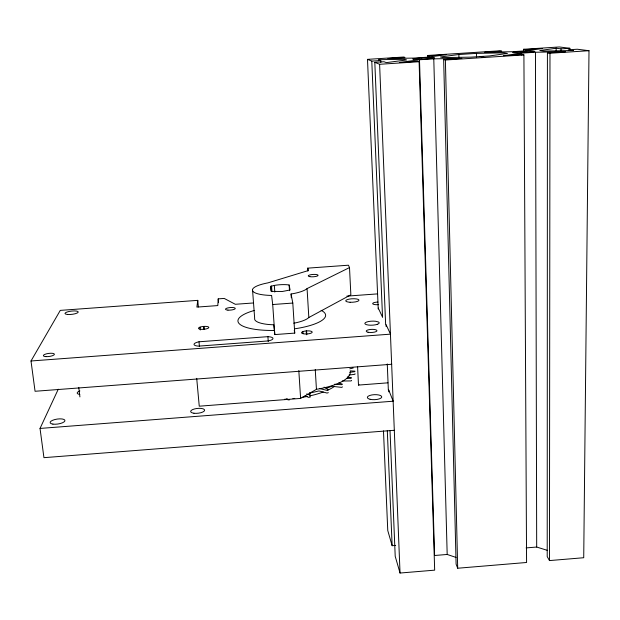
<?xml version="1.0" encoding="UTF-8"?>
<svg xmlns="http://www.w3.org/2000/svg" width="620" height="620" viewBox="0 0 620 620"><rect width="100%" height="100%" fill="white"/><g stroke="black" fill="none" stroke-linecap="round" stroke-linejoin="round"><path stroke-width="0.93" d="M390.019 430.644L395.211 556.311L400.039 573.035L434.667 570.152L419.112 61.721L417.609 61.264L399.342 62.45L419.492 59.76L433.783 58.838L461.877 58.396L443.664 59.574L456.103 564.169L457.7 568.23L526.582 562.487L523.908 54.924L521.552 54.529L503.417 55.699L521.265 53.173L535.455 52.251L565.486 51.677L547.413 52.855L547.212 556.589L549.467 560.581L583.722 557.729L589 50.708L577.274 49.228L568.222 49.809L573.461 50.499L543.577 51.088L539.826 50.546L556.171 48.228L561.023 48.864L569.881 48.29L569.865 50.228M549.467 560.581L549.979 53.235L547.413 52.855M556.163 51.127L556.171 48.228M561.015 50.801L561.023 48.864M253.588 302.955L235.321 304.288L224.215 298.429L218.217 298.871L217.806 305.575L196.889 307.101L197.772 300.359L60.28 310.38L31 360.987L35.061 391.274L391.731 364.258M355.051 373.775L354.989 374.286L349.021 375.046M394.336 430.288L43.943 457.668L40.029 428.436L58.272 389.19M351.618 380.409L351.106 380.928L342.248 381.006M196.71 378.347L199.253 406.193L300.607 398.42L316.44 389.321A49.205 15.942 -3.7 0 0 350.277 371.798M293.772 323.167L295.244 322.927A27.737 7.564 -3.9 0 0 308.83 317.517L350.858 294.818L349.502 267.584L348.471 265.205L307.729 268.142L307.908 271.041M342.519 386.896L341.581 387.384L331.824 386.26L325.911 388.585M291.315 297.74L291.075 293.973L293.353 293.617A27.947 6.921 -3.8 0 0 307.071 288.587L349.502 267.584M270.723 286.293L274.644 285.363A13.966 3.457 -3.9 0 1 288.362 284.859L289.137 284.991L290.083 289.982L282.418 291.47L271.351 291.392L270.723 286.293L271.056 291.036M328.329 392.646L327.035 393.049L318.982 390.925L310.085 393.041M349.781 368.807L353.191 368.009M458.878 54.514L440.44 56.97L442.967 57.606L470.96 57.141L489.467 55.94L507.447 53.428L504.13 52.855L476.439 53.382L458.878 54.514L458.939 57.412M349.742 372.333L354.865 371.682L354.927 371.178L350.184 370.845M306.226 330.925L306.575 330.902A5.348 1.534 -3.5 0 1 312.178 331.987A5.348 1.534 -3.5 0 1 307.497 333.917L307.148 333.947A5.348 1.534 -3.5 0 1 301.545 332.855A5.348 1.534 -3.5 0 1 306.226 330.925L306.458 334.722M383.478 430.877L387.763 530.526L392.142 545.701L395.661 545.406M456.08 557.45L447.183 554.458L434.604 555.497L419.492 59.76M526.109 547.917L536.688 547.042L547.615 550.444M357.593 366.776L358.492 385.082L387.957 382.827M289.679 399.776L288.037 399.9L286.804 398.768M40.029 428.436L393.165 401.21L388.709 389.988L388.787 391.871M31 360.987L390.522 334.149L386.051 324.64L386.128 326.531M346.867 296.127L377.642 293.88M307.729 268.142L308.388 270.545L267.863 282.89A27.947 6.921 -3.8 0 0 252.518 290.571A27.947 6.921 -3.8 0 0 271.599 295.446L272.707 304.529L292.795 303.056L294.748 333.103L274.815 334.583L273.653 324.663M198.989 341.783L267.91 336.66A7.998 2.325 -4.2 0 1 270.855 340.233L268.313 340.93L198.508 346.138A8.192 2.372 -5.2 0 1 194.029 344.309A8.192 2.372 -5.2 0 1 198.989 341.783L199.423 346.572M203.654 326.43L203.996 326.407A5.192 1.434 -5.1 0 1 208.824 327.492A5.192 1.434 -5.1 0 1 203.647 329.305L203.313 329.329A5.192 1.434 -5.1 0 1 198.485 328.244A5.192 1.434 -5.1 0 1 203.654 326.43L203.91 329.274M378.231 308.969L367.49 59.365L403.674 57.025L404.953 57.412L387.95 58.513L413.765 58.086L427.614 57.195L446.152 54.754L429.203 55.847L427.738 55.467L427.792 57.404M427.738 55.467L499.697 50.817L501.704 51.158L484.825 52.251L512.391 51.708L526.148 50.817L542.616 48.515L525.783 49.608L523.598 49.275L523.606 51.212M523.598 49.275L559.372 46.965L569.881 48.29M367.49 59.365L371.783 61.109L380.765 60.527L380.843 62.457M385.632 324.306L374.813 62.333L383.989 61.744L386.33 62.62L406.573 59.962L404.48 59.303L378.588 59.706L380.765 60.527M374.813 62.333L379.611 64.286L419.112 61.721M443.664 59.574L445.385 60.016L523.908 54.924M549.979 53.235L589 50.708M346.495 378.433L350.974 378.293L351.486 377.774L347.34 376.976M334.575 384.229L341.442 384.702L342.38 384.222L338.853 382.85M480.213 56.544L484.708 57.466M324.02 387.175L325.616 387.748L328.174 389.941L326.872 390.344L319.525 388.554M306.691 393.933L308.458 394.646L310 394.367L309.721 392.7M305.094 395.932L308.628 397.366L310.171 397.094L309.752 394.576M378.239 308.047L382.253 316.564M291.075 293.973L292.795 303.056M294.267 330.39L294.748 333.103M78.74 387.376L79.91 396.901M197.772 300.359L198.361 306.931M200.012 327.151L200.268 329.995M203.996 326.407L204.244 329.251M218.217 298.871L218.535 302.622M252.518 289.555L254.665 318.238A27.737 7.564 -3.9 0 0 273.66 324.787M267.91 336.66L268.251 341.434M274.342 285.433L274.807 292.067M271.56 286.022L271.955 291.718M272.707 304.529L274.815 334.583M289.137 284.991L289.509 290.687M298.817 370.613L300.607 398.42M302.901 331.615L303.017 333.513M307.071 288.587L308.83 317.517M306.575 330.902L306.807 334.692M315.255 369.559L316.44 389.321M371.783 61.109L382.555 317.425M387.306 430.598L392.142 545.701M387.267 363.94L388.345 390.042M379.611 64.286L400.039 573.035M433.783 58.838L447.183 554.458M429.203 55.847L429.257 57.784M445.385 60.016L457.7 568.23M476.439 53.382L476.509 57.257M521.265 53.173L521.281 55.11M525.783 49.608L525.799 51.538M535.455 52.251L536.688 547.042M79.817 394.444A6.944 2.185 -7.5 0 1 79.864 390.949M321.137 310.333A43.927 12.013 -3.9 0 1 322.245 320.199L321.036 320.997A43.927 12.013 -3.9 0 1 294.802 328.794M274.179 330.445A43.927 12.013 -3.9 0 1 242.583 315.185L243.924 314.418A43.927 12.013 -3.9 0 1 254.208 310.488M378.649 304.629A4.96 1.317 -2.5 0 1 372.674 303.692A4.96 1.317 -2.5 0 1 377.867 302.064M334.32 386.524A54.614 17.926 -4 0 1 327.507 390.282M323.276 392.01A54.614 17.926 -4 0 1 309.829 395.893M307.288 396.436A54.614 17.926 -4 0 1 302.033 397.389M294.763 398.404A54.614 17.926 -4 0 1 292.911 398.606M287.324 399.094A54.614 17.926 -4 0 1 284.518 399.264M359.003 384.571A89.063 29.086 -4.2 0 1 358.492 385.082M377.324 324.299L375.519 324.795A7.192 2.03 -2.5 0 1 364.831 323.438A7.192 2.03 -2.5 0 1 375.681 321.276L378.27 321.92A7.192 2.03 -2.5 0 1 378.192 323.95L377.324 324.299M421.864 57.962L419.151 58.164A10.966 0.605 -3.2 0 0 412.75 59.001L413.618 59.264A10.966 0.605 -3.2 0 0 422.53 59.125L428.172 58.76A10.966 0.605 -3.2 0 0 434.535 57.908L433.566 57.652A10.966 0.605 -3.2 0 0 424.692 57.8L421.864 57.962M521.056 51.545L518.398 51.739A11.075 0.589 -2.9 0 0 512.709 52.537L514.058 52.762A11.075 0.589 -2.9 0 0 523.59 52.576L529.193 52.219A11.075 0.589 -2.9 0 0 534.827 51.414L533.37 51.197A11.075 0.589 -2.9 0 0 523.9 51.383L521.056 51.545M350.083 302.25L348.533 302.111A6.657 1.744 -2.9 0 1 349.037 299.15A6.657 1.744 -2.9 0 1 358.98 300.041A6.657 1.744 -2.9 0 1 350.083 302.25M370.117 399.303A7.231 2.503 -2.3 0 0 381.703 397.257A7.231 2.503 -2.3 0 0 371.806 394.948A7.231 2.503 -2.3 0 0 370.117 399.303M52.909 424.119A7.502 2.503 -8.3 0 0 64.875 420.964A7.502 2.503 -8.3 0 0 54.8 419.554A7.502 2.503 -8.3 0 0 52.909 424.119M368.001 332.227A5.394 1.558 -2.5 0 0 376.867 331.026A5.394 1.558 -2.5 0 0 369.892 329.507A5.394 1.558 -2.5 0 0 368.001 332.227M67.565 314.479A6.673 1.651 -6.6 0 0 78.198 312.232A6.673 1.651 -6.6 0 0 69.122 311.457A6.673 1.651 -6.6 0 0 67.565 314.479M193.944 413.238A7.014 2.426 -5.8 0 0 204.615 410.3A7.014 2.426 -5.8 0 0 194.339 408.983A7.014 2.426 -5.8 0 0 193.944 413.238M45.834 356.624A5.596 1.558 -7.4 0 0 54.413 354.369A5.596 1.558 -7.4 0 0 46.368 353.849A5.596 1.558 -7.4 0 0 45.834 356.624M227.943 310.124A4.898 1.279 -4.6 0 0 235.274 308.458A4.898 1.279 -4.6 0 0 227.951 307.892A4.898 1.279 -4.6 0 0 227.943 310.124M309.837 276.66A4.929 1.178 -3.4 0 0 317.99 275.606A4.929 1.178 -3.4 0 0 311.759 274.559A4.929 1.178 -3.4 0 0 309.837 276.66"/></g></svg>
